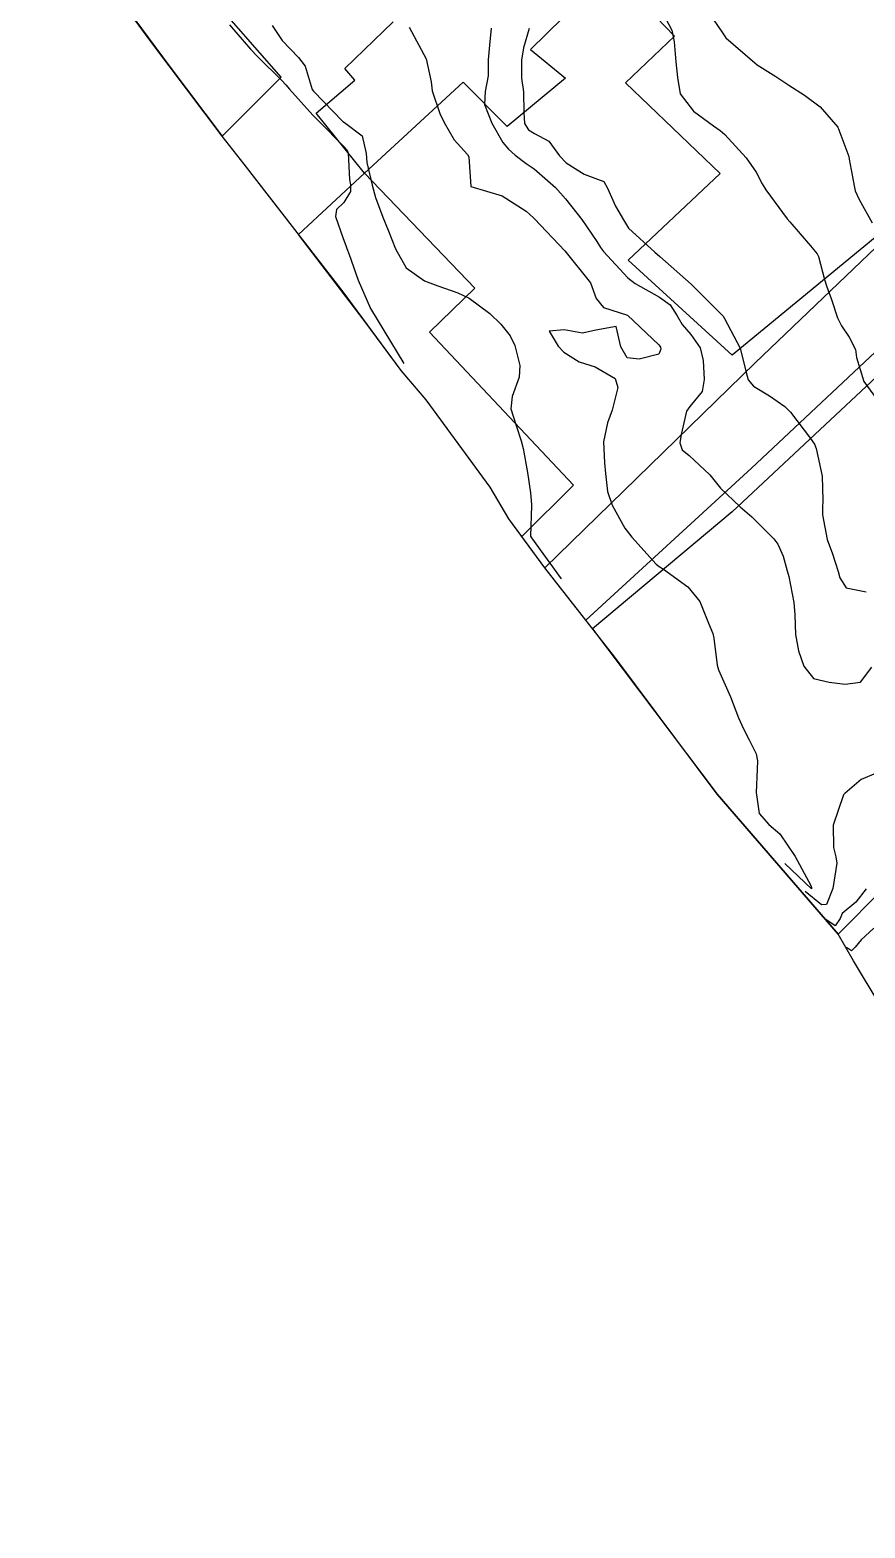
# Model space of a CAD drawing. Header units: metres. Extents: x 307586 to 320046, y 7427249 to 7434250.
# Drawn here: x 317210.3 to 317263, y 7431738.9 to 7431833.3 of the extents above; entities that cross this region are included whole.
import ezdxf

# ---------------------------------------------------------------- set-up
doc = ezdxf.new("R2010")
doc.units = ezdxf.units.M
doc.header["$MEASUREMENT"] = 0
for name, color, linetype in [('Area', 45, 'Continuous'), ('Curvas de Nivel 1m', 11, 'Continuous'), ('Curvas de Nivel 5m', 15, 'Continuous'), ('Edificações', 30, 'Continuous'), ('Vias Primárias', 230, 'Continuous')]:
    doc.layers.add(name, color=color, linetype=linetype)

msp = doc.modelspace()

# ---------------------------------------------------------------- linework, layer by layer
at = {"layer": 'Area'}
msp.add_polyline3d([(317291.34, 7431734.721, 768.462), (317286.651, 7431740.949, 768.382), (317280.468, 7431749.629, 763.402), (317279.281, 7431751.106, 763.402), (317276.446, 7431755.229, 771.642), (317272.52, 7431759.746, 770.842), (317266.18, 7431769.262, 777.682), (317263.963, 7431771.828, 779.532), (317262.269, 7431774.622, 781.641), (317261.296, 7431776.31, 782.531), (317253.677, 7431785.131, 789.932), (317247.207, 7431793.775, 789.852), (317242.785, 7431799.402, 785.052), (317240.51, 7431802.501, 788.291), (317239.34, 7431804.491, 788.291), (317235.298, 7431810.012, 793.082), (317233.714, 7431811.854, 786.712), (317230.068, 7431816.803, 789.792), (317223.824, 7431824.864, 787.412), (317222.429, 7431826.635, 787.312), (317217.995, 7431832.521, 790.762), (317211.352, 7431841.533, 786.212), (317207.956, 7431846.537, 786.072)], dxfattribs=at)
at = {"layer": 'Curvas de Nivel 1m', "flags": 128}
for points, elevation in [([(317250.243, 7431834.376), (317250.816, 7431833.314), (317250.954, 7431832.58), (317251.068, 7431831.311), (317251.172, 7431830.331), (317251.341, 7431829.308), (317252.166, 7431828.199), (317253.436, 7431827.281), (317253.859, 7431826.983), (317254.148, 7431826.735), (317255.501, 7431825.256), (317256.124, 7431824.366), (317256.502, 7431823.63), (317256.732, 7431823.241), (317258.086, 7431821.425), (317258.254, 7431821.218), (317259.557, 7431819.716), (317259.979, 7431819.201), (317260.061, 7431819.031), (317260.438, 7431817.585), (317260.564, 7431817.192), (317260.888, 7431816.33), (317261.257, 7431815.181), (317261.507, 7431814.677), (317262.001, 7431813.958), (317262.394, 7431813.166), (317262.473, 7431812.678), (317262.935, 7431811.16), (317263.949, 7431809.747)], 782), ([(317253.237, 7431834.28), (317253.92, 7431833.275), (317254.226, 7431832.822), (317256.041, 7431831.252), (317256.202, 7431831.138), (317257.361, 7431830.399), (317258.189, 7431829.854), (317259.175, 7431829.21), (317260.176, 7431828.474), (317261.291, 7431827.189), (317261.974, 7431825.342), (317262.003, 7431825.181), (317262.126, 7431824.502), (317262.326, 7431823.387), (317262.382, 7431823.176), (317262.636, 7431822.641), (317263.45, 7431821.156)], 781), ([(317222.88, 7431833.65), (317224.21, 7431832.122), (317224.668, 7431831.625), (317226.188, 7431830.136), (317226.449, 7431829.87), (317226.675, 7431829.603), (317228.159, 7431827.958), (317228.528, 7431827.576), (317230.137, 7431825.951), (317230.319, 7431825.741), (317230.369, 7431825.556), (317230.463, 7431823.901), (317230.517, 7431823.554), (317230.528, 7431823.133), (317230.096, 7431822.437), (317229.642, 7431822.012), (317229.585, 7431821.565), (317230.069, 7431820.176), (317230.241, 7431819.733), (317230.305, 7431819.556), (317230.438, 7431819.174), (317231.013, 7431817.545), (317231.796, 7431815.753), (317233.893, 7431812.29)], 787), ([(317225.583, 7431833.617), (317226.219, 7431832.668), (317227.249, 7431831.594), (317227.661, 7431831.052), (317228.114, 7431829.581), (317228.181, 7431829.46), (317230.045, 7431827.561), (317230.152, 7431827.484), (317231.257, 7431826.656), (317231.508, 7431825.539), (317231.552, 7431824.964), (317231.885, 7431823.533), (317232.101, 7431822.765), (317232.567, 7431821.525), (317232.897, 7431820.699), (317233.364, 7431819.517), (317234.045, 7431818.333), (317235.207, 7431817.498), (317236.03, 7431817.184), (317237.3, 7431816.745), (317238.022, 7431816.418), (317239.32, 7431815.447), (317240.006, 7431814.775), (317240.601, 7431814.033), (317240.903, 7431813.426), (317241.224, 7431812.171), (317241.172, 7431811.422), (317240.735, 7431810.212), (317240.637, 7431809.43), (317240.977, 7431808.374), (317241.307, 7431807.419), (317241.422, 7431806.931), (317241.689, 7431805.413), (317241.88, 7431804.131), (317241.951, 7431803.409), (317241.952, 7431803.329), (317241.897, 7431801.409), (317241.954, 7431801.296), (317243.813, 7431798.72)], 786), ([(317239.396, 7431833.448), (317239.298, 7431832.368), (317239.211, 7431831.45), (317239.21, 7431830.433), (317239.016, 7431829.452), (317238.992, 7431828.63), (317239.446, 7431827.447), (317240.141, 7431826.236), (317240.502, 7431825.802), (317240.909, 7431825.428), (317241.614, 7431824.904), (317242.124, 7431824.563), (317243.458, 7431823.397), (317244.102, 7431822.68), (317245.127, 7431821.38), (317246.069, 7431819.996), (317246.31, 7431819.611), (317246.498, 7431819.363), (317248.038, 7431817.704), (317248.502, 7431817.335), (317250.024, 7431816.473), (317250.696, 7431815.986), (317251.144, 7431815.303), (317251.454, 7431814.744), (317252.001, 7431814.127), (317252.589, 7431813.284), (317252.775, 7431812.488), (317252.84, 7431811.281), (317252.717, 7431810.52), (317251.946, 7431809.585), (317251.733, 7431809.293), (317251.402, 7431807.817), (317251.32, 7431807.299), (317251.469, 7431806.857), (317251.905, 7431806.497), (317253.197, 7431805.277), (317253.885, 7431804.439), (317255.128, 7431803.257), (317255.864, 7431802.634), (317257.254, 7431801.229), (317257.507, 7431800.893), (317257.832, 7431800.133), (317258.088, 7431799.217), (317258.183, 7431798.853), (317258.502, 7431797.213), (317258.562, 7431796.441), (317258.616, 7431795.212), (317258.802, 7431794.17), (317259.13, 7431793.206), (317259.741, 7431792.419), (317260.728, 7431792.195), (317261.737, 7431792.079), (317262.711, 7431792.187), (317263.434, 7431793.153)], 784), ([(317241.799, 7431833.424), (317241.448, 7431832.194), (317241.321, 7431831.429), (317241.324, 7431830.297), (317241.438, 7431829.427), (317241.474, 7431828.116), (317241.516, 7431827.426), (317241.763, 7431827.038), (317242.147, 7431826.803), (317243.051, 7431826.31), (317243.717, 7431825.394), (317244.128, 7431824.942), (317245.265, 7431824.235), (317246.118, 7431823.928), (317246.521, 7431823.768), (317246.75, 7431823.36), (317247.244, 7431822.205), (317247.755, 7431821.345), (317247.876, 7431821.139), (317248.078, 7431820.829), (317249.73, 7431819.323), (317250.059, 7431819.043), (317252.033, 7431817.29), (317254.013, 7431815.318), (317254.054, 7431815.27), (317254.139, 7431815.141), (317255.115, 7431813.259), (317255.502, 7431811.723), (317255.621, 7431811.253), (317255.959, 7431810.857), (317256.97, 7431810.252), (317257.946, 7431809.572), (317258.288, 7431809.217), (317259.559, 7431807.571), (317259.81, 7431807.201), (317259.919, 7431806.935), (317260.303, 7431805.194), (317260.345, 7431803.66), (317260.311, 7431803.193), (317260.309, 7431802.751), (317260.615, 7431801.188), (317260.95, 7431800.299), (317261.296, 7431799.178), (317261.414, 7431798.771), (317261.813, 7431798.143), (317263.074, 7431797.893)], 783), ([(317263.672, 7431786.429), (317262.762, 7431786.064), (317261.716, 7431785.169), (317261.682, 7431785.141), (317261.652, 7431785.102), (317260.981, 7431783.18), (317261.012, 7431781.778), (317261.168, 7431781.177), (317261.215, 7431780.792), (317260.972, 7431779.179), (317260.573, 7431778.185), (317260.26, 7431778.158), (317259.233, 7431779)], 784), ([(317263.067, 7431779.155), (317262.42, 7431778.316), (317261.567, 7431777.613), (317261.433, 7431777.303), (317261.123, 7431776.829), (317260.523, 7431777.23)], 783), ([(317263.556, 7431776.683), (317262.765, 7431775.938), (317262.381, 7431775.483), (317262.144, 7431775.257), (317261.823, 7431775.46)], 782)]:
    msp.add_lwpolyline(points, dxfattribs=dict(at, elevation=elevation))
at = {"layer": 'Curvas de Nivel 5m', "elevation": 785, "flags": 128}
msp.add_lwpolyline([(317234.233, 7431833.51), (317235.296, 7431831.499), (317235.625, 7431830.059), (317235.672, 7431829.495), (317236.161, 7431828.051), (317236.442, 7431827.486), (317237.065, 7431826.399), (317237.907, 7431825.463), (317237.986, 7431825.317), (317238.113, 7431823.46), (317240.104, 7431822.86), (317241.609, 7431821.898), (317242.084, 7431821.474), (317242.148, 7431821.409), (317244.063, 7431819.39), (317245.668, 7431817.374), (317246.023, 7431816.397), (317246.489, 7431815.834), (317248.013, 7431815.34), (317249.994, 7431813.471), (317250.06, 7431813.385), (317250.094, 7431813.318), (317250.121, 7431813.188), (317249.986, 7431812.886), (317248.744, 7431812.57), (317247.983, 7431812.66), (317247.593, 7431813.346), (317247.291, 7431814.636), (317246.003, 7431814.396), (317245.174, 7431814.206), (317244.003, 7431814.41), (317243.069, 7431814.332), (317243.625, 7431813.394), (317243.987, 7431813.012), (317244.96, 7431812.398), (317245.974, 7431812.081), (317247.24, 7431811.351), (317247.396, 7431810.787), (317247.033, 7431809.354), (317246.744, 7431808.544), (317246.5, 7431807.361), (317246.562, 7431806.023), (317246.623, 7431805.359), (317246.743, 7431804.219), (317247.031, 7431803.353), (317247.851, 7431801.906), (317248.286, 7431801.336), (317249.826, 7431799.636), (317250.002, 7431799.494), (317250.284, 7431799.313), (317251.807, 7431798.208), (317252.575, 7431797.282), (317253.129, 7431795.926), (317253.387, 7431795.274), (317253.468, 7431794.972), (317253.669, 7431793.271), (317253.749, 7431792.983), (317254.504, 7431791.262), (317255.011, 7431789.956), (317255.329, 7431789.254), (317255.696, 7431788.564), (317256.126, 7431787.682), (317256.213, 7431787.242), (317256.203, 7431786.714), (317256.133, 7431785.243), (317256.323, 7431783.923), (317256.926, 7431783.231), (317257.624, 7431782.623), (317258.59, 7431781.21), (317259.585, 7431779.379), (317259.628, 7431779.244), (317259.625, 7431779.199), (317259.612, 7431779.17), (317257.943, 7431780.76)], dxfattribs=at)
at = {"layer": 'Edificações', "elevation": 787.26}
msp.add_lwpolyline([(317212.882, 7431839.457), (317219.087, 7431831.071), (317222.429, 7431826.635), (317226.156, 7431830.353), (317215.531, 7431842.49)], close=True, dxfattribs=at)
at = {"layer": 'Edificações'}
for points, elevation in [([(317268.75, 7431824.448), (317254.609, 7431812.809), (317248.046, 7431818.808), (317253.868, 7431824.284), (317247.875, 7431829.994), (317250.984, 7431832.93), (317246.971, 7431837.107), (317241.884, 7431832.098), (317244.088, 7431830.292), (317240.415, 7431827.243), (317237.647, 7431830.044), (317231.418, 7431824.293), (317238.384, 7431817.045), (317235.502, 7431814.279), (317244.6, 7431804.621), (317241.334, 7431801.379), (317240.51, 7431802.501), (317239.34, 7431804.491), (317239.34, 7431804.491), (317235.298, 7431810.012), (317233.714, 7431811.854), (317231.394, 7431815.003), (317227.252, 7431820.438), (317231.418, 7431824.293), (317228.366, 7431828.075), (317230.797, 7431830.164), (317230.175, 7431830.898), (317233.227, 7431833.833)], 787.118), ([(317269.28, 7431816.655), (317254.614, 7431802.948), (317245.81, 7431795.552), (317253.677, 7431785.131), (317261.296, 7431776.31), (317264.111, 7431779.129)], 788.336)]:
    msp.add_lwpolyline(points, dxfattribs=dict(at, elevation=elevation))
at = {"layer": 'Vias Primárias'}
msp.add_lwpolyline([(317286.184, 7431988.514), (317304.794, 7431968.861), (317318.159, 7431954.154), (317338.58, 7431932.541), (317358.381, 7431911.738), (317375.608, 7431892.077), (317385.978, 7431881.112), (317389.949, 7431877.365), (317386.506, 7431873.974), (317368.281, 7431893.662), (317363.632, 7431898.364, 0.044855), (317361.138, 7431900.471, 0.330558), (317355.783, 7431900.327, 0.025754), (317353.536, 7431898.37), (317339.23, 7431885.019), (317322.679, 7431869.184), (317305.026, 7431852.396), (317290.767, 7431838.995), (317283.49, 7431832.193), (317270.429, 7431819.379), (317255.836, 7431805.696), (317245.372, 7431796.11)], format="xyb", dxfattribs=at)
msp.add_lwpolyline([(317286.184, 7431988.514), (317304.794, 7431968.861), (317318.159, 7431954.154), (317338.58, 7431932.541), (317358.381, 7431911.738), (317375.608, 7431892.077), (317385.978, 7431881.112), (317389.949, 7431877.365), (317386.506, 7431873.974), (317368.281, 7431893.662), (317363.632, 7431898.364, 0.044855), (317361.138, 7431900.471, 0.330558), (317355.783, 7431900.327, 0.025754), (317353.536, 7431898.37), (317339.23, 7431885.019), (317322.679, 7431869.184), (317305.026, 7431852.396), (317290.767, 7431838.995), (317283.49, 7431832.193), (317270.429, 7431819.379), (317255.836, 7431805.696), (317245.372, 7431796.11)], format="xyb", dxfattribs=at)
at = {"layer": 'Vias Primárias', "elevation": 785.052}
msp.add_lwpolyline([(317242.785, 7431799.402), (317256.067, 7431812.335), (317268.936, 7431824.626), (317278.175, 7431833.631, 0.403965), (317278.271, 7431836.782), (317273.438, 7431842.049), (317263.485, 7431852.242), (317249.132, 7431867.016, 0.023075), (317246.106, 7431869.856, 0.275354), (317241.66, 7431870.62, 0.087342), (317237.213, 7431867.946), (317218.794, 7431849.908), (317211.007, 7431842.041)], format="xyb", dxfattribs=at)
msp.add_lwpolyline([(317242.785, 7431799.402), (317256.067, 7431812.335), (317268.936, 7431824.626), (317278.175, 7431833.631, 0.403965), (317278.271, 7431836.782), (317273.438, 7431842.049), (317263.485, 7431852.242), (317249.132, 7431867.016, 0.023075), (317246.106, 7431869.856, 0.275354), (317241.66, 7431870.62, 0.087342), (317237.213, 7431867.946), (317218.794, 7431849.908), (317211.007, 7431842.041)], format="xyb", dxfattribs=at)

doc.saveas('drawing.dxf')
